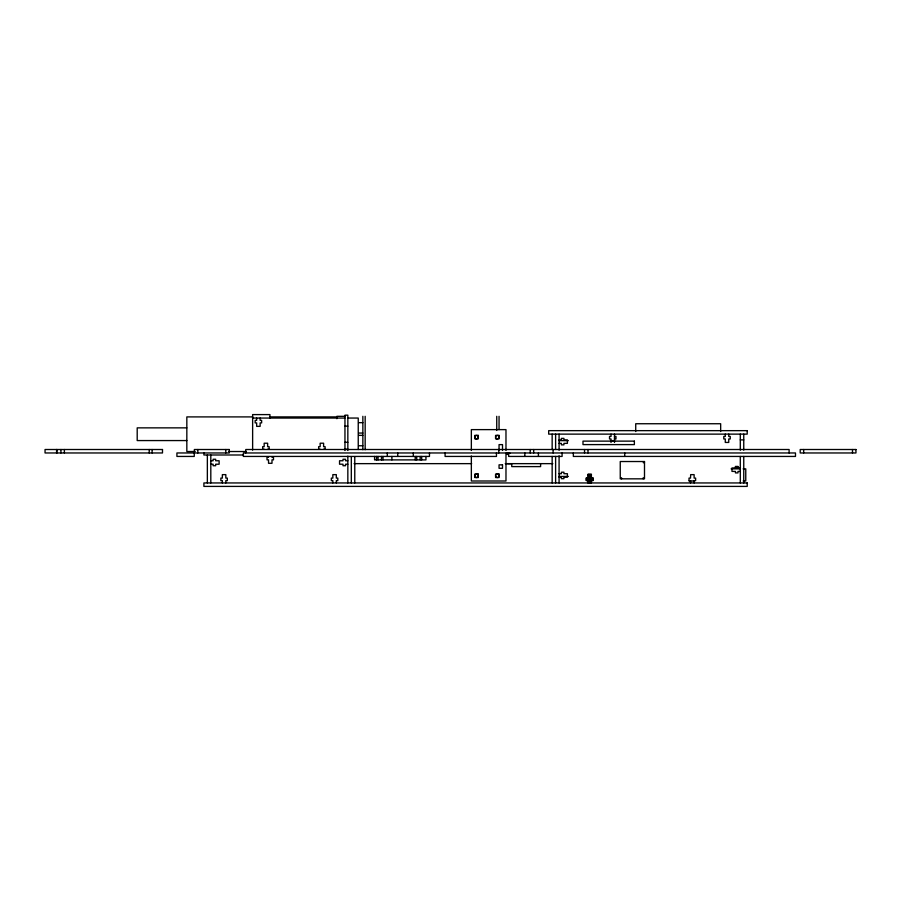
<?xml version="1.0" encoding="UTF-8"?>
<svg xmlns="http://www.w3.org/2000/svg" width="901" height="901" viewBox="0 0 901 901"><rect width="100%" height="100%" fill="white"/><g stroke="black" fill="none" stroke-linecap="round" stroke-linejoin="round"><path stroke-width="1.35" d="M506.711 453.293L507.128 454.532L507.545 453.293L510.067 453.293M344.959 416.318L336.884 416.318L336.884 418.717M252.742 416.904L186.834 416.904L186.834 451.525L195.247 451.525M269.568 416.904L336.884 416.904M252.629 418.053L344.959 418.053M347.842 418.053L358.238 418.053L358.238 449.52M358.722 422.67L362.855 422.67M344.959 426.128L347.842 426.128M186.834 427.862L137.2 427.862L137.2 440.566L186.834 440.566M358.722 433.054L362.855 433.054M358.722 435.363L362.855 435.363M614.482 436.433L615.98 436.433L615.98 438.967L614.482 438.967M559.082 439.891L561.391 439.891L561.391 438.393L563.925 438.393L563.925 439.891L567.393 439.891L567.393 443.36L563.925 443.36L563.925 444.857L561.391 444.857L561.391 443.36L559.082 443.36M740.295 439.891L743.753 439.891M559.082 440.645L568.317 440.645M610.529 440.645L614.482 440.645M344.959 442.29L347.842 442.29M358.722 445.758L362.855 445.758M264.162 449.216L262.664 449.216L262.664 446.682L264.162 446.682L264.162 443.213L267.631 443.213L267.631 446.682L269.129 446.682L269.129 449.216L267.631 449.216M320.148 449.216L318.65 449.216L318.65 446.682L320.148 446.682L320.148 443.213L323.605 443.213L323.605 446.682L325.115 446.682L325.115 449.216L323.605 449.216M344.959 449.216L347.842 449.216M228.899 451.525L246.119 451.525M243.405 454.994L203.896 454.994L203.896 452.685M268.532 457.303L267.023 457.303L267.023 459.837L268.532 459.837L268.532 463.294L271.989 463.294L271.989 459.837L273.487 459.837L273.487 457.303L271.989 457.303M210.811 460.76L213.12 460.76L213.12 459.262L215.666 459.262L215.666 460.76L219.123 460.76L219.123 464.218L215.666 464.218L215.666 465.727L213.12 465.727L213.12 464.218L210.811 464.218M347.842 460.76L345.534 460.76L345.534 459.262L342.999 459.262L342.999 460.76L339.542 460.76L339.542 464.218L342.999 464.218L342.999 465.727L345.534 465.727L345.534 464.218L347.842 464.218M643.224 462.686L644.497 462.686M354.104 463.643L471.651 463.643M505.236 463.643L552.82 463.643M507.545 463.778L511.329 463.778M735.385 467.135L738.178 467.135M740.295 467.946L737.987 467.946L737.987 466.436L735.441 466.436L735.441 467.946L731.984 467.946L731.984 471.403L735.441 471.403L735.441 472.901L737.987 472.901L737.987 471.403L740.295 471.403M736.252 468.283L740.295 468.283M731.083 468.869L740.431 468.869M743.1 468.869L745.769 468.869L745.769 480.988L743.179 480.988M559.082 473.712L561.391 473.712L561.391 472.214L563.925 472.214L563.925 473.712L567.393 473.712L567.393 477.17L563.925 477.17L563.925 478.679L561.391 478.679L561.391 477.17L559.082 477.17M587.936 474.636L591.394 474.636M559.082 476.426L568.317 476.426M587.936 478.093L586.438 478.093L586.438 480.638L587.936 480.638M591.394 478.093L592.903 478.093L592.903 480.638L591.394 480.638M689.062 480.988L694.389 480.988M852.492 449.509L852.492 452.966M803.669 449.509L803.669 452.966M789.107 452.966L789.107 449.509L245.782 449.509L245.782 452.966M743.753 434.124L743.753 450.151M743.753 456.447L743.753 482.947M740.295 434.124L740.295 450.151M740.295 456.447L740.295 482.947M728.751 434.124L728.751 436.433L730.249 436.433L730.249 438.967L728.751 438.967L728.751 442.436L725.282 442.436L725.282 438.967L723.785 438.967L723.785 436.433L725.282 436.433L725.282 434.124M720.665 431.523L720.665 423.74L635.723 423.74L635.723 431.523M694.119 482.947L694.119 480.638L695.628 480.638L695.628 478.093L694.119 478.093L694.119 474.636L690.662 474.636L690.526 478.093L689.028 478.093L689.028 480.638L690.526 480.638L690.526 482.947M643.224 477.688L643.224 478.836M624.72 452.966L624.72 456.435M621.521 477.688L621.521 478.836M614.482 434.124L614.482 442.436M611.024 434.124L611.024 436.433L609.515 436.433L609.515 438.967L611.024 438.967L611.024 442.436M593.128 477.958L593.128 480.447M592.554 477.958L592.554 480.447M591.98 477.958L591.98 480.447M591.394 474.208L591.394 482.947M590.819 474.208L590.819 482.947M590.245 474.208L590.245 482.947M589.671 474.208L589.671 482.947M589.085 474.208L589.085 482.947M588.511 474.208L588.511 482.947M587.993 449.509L587.993 452.966M587.936 474.208L587.936 482.947M587.362 477.958L587.362 480.447M586.776 477.958L586.776 480.447M586.202 477.958L586.202 480.447M584.535 449.509L584.535 452.966M573.34 452.966L573.34 456.435L795.482 456.435L795.482 452.966L243.371 452.966L243.371 456.435L429.473 456.435L429.473 452.966M562.089 452.966L562.089 456.435L508.671 456.435L508.671 452.966M559.082 434.124L559.082 450.252M559.082 455.771L559.082 482.947M555.613 434.124L555.613 449.464M555.613 456.447L555.613 482.947M553.113 449.509L553.113 452.966M552.155 434.124L552.155 449.464M552.155 456.447L552.155 482.947M540.6 463.914L540.6 466.605L511.745 466.605L511.745 463.914M538.415 452.966L538.415 456.435M533.674 449.509L533.674 452.966M530.216 449.509L530.216 452.966M524.832 452.966L524.832 456.435M505.979 450.444L505.979 429.619L471.347 429.619L471.347 450.444M505.979 453.226L505.979 480.999L471.347 480.999L471.347 456.007M502.51 450.399L502.51 444.621L499.053 444.621L499.053 450.399M499.053 416.318L499.053 429.586M498.794 449.509L498.794 452.966M496.744 416.318L496.744 430.464M496.462 452.966L496.462 456.435L445.094 456.435L445.094 452.966M425.948 456.435L425.948 459.893L374.579 459.893L374.579 456.435M421.679 456.435L421.679 459.893M420.181 456.435L420.181 459.893M416.712 456.435L416.712 459.893M415.215 456.435L415.215 459.893M413.322 452.966L413.322 456.435M397.724 452.966L397.724 456.435M391.89 456.435L391.89 459.893M387.329 452.966L387.329 456.435M383.004 456.435L383.004 459.893M381.495 456.435L381.495 459.893M378.037 456.435L378.037 459.893M376.539 456.435L376.539 459.893M365.164 416.318L365.164 449.712M362.855 416.318L362.855 449.712M354.769 456.717L354.769 482.947M351.311 456.987L351.311 482.947M347.842 450.511L347.842 415.17L344.959 415.17L344.959 450.511M347.842 456.143L347.842 482.947M336.31 482.947L336.31 480.638L337.807 480.638L337.807 478.093L336.31 478.093L336.31 474.636L332.841 474.636L332.841 478.093L331.343 478.093L331.343 480.638L332.841 480.638L332.841 482.947M269.94 418.053L269.94 414.595L252.629 414.595L252.629 450.128M260.13 418.053L260.13 420.362L261.628 420.362L261.628 422.907L260.13 422.907L260.13 426.364L256.661 426.364L256.661 422.907L255.163 422.907L255.163 420.362L256.661 420.362L256.661 418.053M225.791 449.509L225.791 452.966M225.824 482.947L225.824 480.638L227.322 480.638L227.322 478.093L225.824 478.093L225.824 474.636L222.356 474.636L222.356 478.093L220.858 478.093L220.858 480.638L222.356 480.638L222.356 482.947M210.811 454.994L210.811 482.947M207.354 454.994L207.354 482.947M197.837 449.509L197.837 452.966M152.111 449.509L152.111 452.966M149.228 449.509L149.228 452.966M64.388 449.509L64.388 452.966M60.93 449.509L60.93 452.966M56.887 449.509L56.887 452.966M56.594 449.509L56.594 452.966M747.211 430.655L548.686 430.655L548.686 434.124L747.211 434.124L747.211 430.655M478.273 435.397L474.816 435.397L474.816 438.855L478.273 438.855L478.273 435.397M499.053 435.397L495.584 435.397L495.584 438.855L499.053 438.855L499.053 435.397M634.372 441.13L582.992 441.13L582.992 444.598L634.372 444.598L634.372 441.13M162.495 449.509L45.05 449.509L45.05 452.966L162.495 452.966L162.495 449.509M229.248 449.509L194.368 449.509L194.233 456.435L176.923 456.435L176.923 452.966L229.248 452.966L229.248 449.509M855.95 449.509L800.201 449.509L800.201 452.966L855.95 452.966L855.95 449.509M644.497 461.526L620.248 461.526L620.248 478.836L644.497 478.836L644.497 461.526M502.51 464.837L499.053 464.837L499.053 468.306L502.51 468.306L502.51 464.837M478.273 474.072L474.816 474.072L474.816 477.53L478.273 477.53L478.273 474.072M499.053 474.072L495.584 474.072L495.584 477.53L499.053 477.53L499.053 474.072M747.211 482.947L203.896 482.947L203.896 486.405L747.211 486.405L747.211 482.947M475.672 438.618A1.734 1.734 0 0 0 478.273 437.12A1.734 1.734 0 0 0 475.672 435.622A1.734 1.734 0 0 0 475.672 438.618M475.672 477.305A1.734 1.734 0 0 0 478.273 475.807A1.734 1.734 0 0 0 475.672 474.309A1.734 1.734 0 0 0 475.672 477.305M496.451 438.618A1.734 1.734 0 0 0 499.053 437.12A1.734 1.734 0 0 0 496.451 435.622A1.734 1.734 0 0 0 496.451 438.618M496.451 477.305A1.734 1.734 0 0 0 499.053 475.807A1.734 1.734 0 0 0 496.451 474.309A1.734 1.734 0 0 0 496.451 477.305"/></g></svg>
